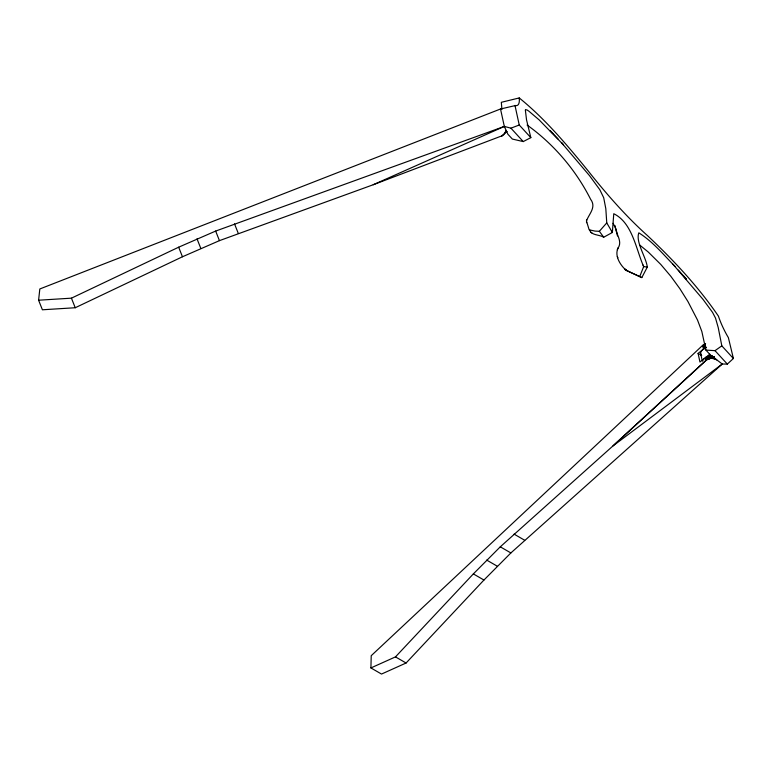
<?xml version="1.0" encoding="UTF-8"?>
<svg xmlns="http://www.w3.org/2000/svg" width="772" height="772" viewBox="0 0 772 772"><rect width="100%" height="100%" fill="white"/><g stroke="black" fill="none" stroke-linecap="round" stroke-linejoin="round"><path stroke-width="1.16" d="M674.95 266.369C663.515 254.673 652.745 241.54 638.811 232.835C635.404 242.109 646.193 257.259 647.303 267.093L641.822 277.592L626.15 270.297C620.427 265.307 614.502 256.198 617.87 248.362C623.236 240.999 615.004 233.356 615.274 225.858M501.906 109.441L501.327 102.309L519.238 97.938C545.505 119.197 567.323 145.319 588.582 171.423A373.793 100.9 63.1 0 0 647.37 235.508C673.425 260.039 698.284 286.634 718.423 316.134A32.405 8.743 63.1 0 0 728.372 337.634L733.4 358.488L727.321 364.085L722.254 364.027L510.881 552.935L483.947 580.033L406.082 663.013L381.513 674.062L370.917 667.934L371.226 655.698L702.626 345.373L705.589 343.492L704.518 344.013M506.104 131.308C507.339 127.534 504.415 136.876 500.439 136.403L373.223 184.74L219.451 240.642L182.462 256.767L75.231 307.738L42.402 309.784L38.6 300.212L39.816 288.969L500.517 108.997L515.484 105.532A32.405 8.743 63.1 0 0 519.324 99.067L519.238 97.938M705.907 360.408L707.982 359.028L711.755 358.218L711.861 355.574L708.349 356.162L705.328 357.774L705.907 360.408L612.871 446.013L500.285 546.817L473.352 573.905L395.486 656.885L370.917 667.934M589.538 229.757C591.034 235.585 599.448 234.447 603.704 237.226L612.37 232.478L612.486 230.481M612.418 231.619L613.769 213.719C632.558 222.973 635.954 249.26 643.674 266.61L639.747 276.521M710.452 358.305L710.684 355.651L711.244 358.247L711.861 355.574L712.44 358.266L712.817 356.51M710.684 355.651L710.057 358.391L706.805 359.704L705.328 357.774L707.248 356.596L706.882 359.646L706.235 357.137L706.805 359.704L612.871 446.013L722.254 364.027L710.433 355.023L705.917 350.102L701.835 331.477L697.512 320.042L687.92 301.514L679.842 288.67L670.791 276.251L660.793 264.458L648.239 252.019L639.679 245.013M707.982 359.028L708.349 356.162L709.188 358.584L709.497 355.844L710.057 358.391L707.982 359.028L707.248 356.596M586.672 219.788L586.479 220.879C589.084 213.748 596.659 207.263 590.58 199.215C575.787 169.936 553.756 144.123 527.083 125.025M713.936 356.693L713.608 358.43L713.212 356.567M525.356 110.049L526.523 119.814L530.827 137.638L523.242 141.585L512.338 139.047L507.831 134.145L504.319 126.425L500.517 108.997M617.339 249.684L618.111 247.86M505.544 132.697L501.539 135.93M563.242 144.605L561.456 142.637L589.49 175.63L599.834 189.738L603.704 197.728L605.817 208.72L606.763 222.896L599.361 231.291L595.067 231.098L589.161 229.815L586.459 220.985M525.423 109.981L526.716 109.788L528.839 111.149L539.155 119.901L563.483 144.866M709.796 354.223L699.963 362.039L698.081 353.412L706.11 347.024M705.917 350.102L715.017 350.662L721.82 345.866L718.23 327.608L715.519 318.112L712.556 312.39L703.051 299.42L672.923 264.178M38.6 300.212L71.429 298.166L178.66 247.194L215.649 231.069L504.319 126.425L510.939 128.171L523.242 141.585M373.223 184.74L504.319 126.425M706.467 347.535L703.446 349.137L702.626 345.373L704.353 348.51L703.62 344.563L705.367 347.969L704.749 343.868M510.939 128.171L519.247 125.006L530.827 137.638M505.013 132.234L507.165 131.597M708.899 358.69L710.057 358.391M711.755 358.218L716.706 359.8L715.76 359.212M647.303 267.093L643.674 266.61L643.105 265.076M641.822 277.592L627.211 270.808L625.262 269.148L625.957 269.882M591.844 232.893L590.86 232.372M698.081 353.412L701.7 355.506M514.084 534.118L524.68 540.246M500.285 546.817L510.881 552.935M486.698 560.086L497.293 566.214M473.352 573.905L483.947 580.033M395.486 656.885L406.082 663.013M627.636 271.02L626.131 270.065M624.818 269.428L625.368 269.824M552.926 133.546L550.069 130.584L558.05 138.95M721.82 345.866L733.4 358.488M715.017 350.662L727.321 364.085M678.366 270.132L686.54 279.368L683.587 276M613.113 223.272L616.143 229.265L617.475 235.952M599.361 231.291L603.704 237.226M606.763 222.896L612.37 232.478M617.339 256.613L617.87 257.78M234.514 223.899L238.326 233.472M215.649 231.069L219.451 240.642M197.014 238.838L200.816 248.41M178.66 247.194L182.462 256.767M71.429 298.166L75.231 307.738M700.764 353.981L702.182 360.447M514.972 105.407L519.247 125.006M714.312 356.799L714.727 358.748M586.459 221.863L586.643 222.703M714.177 356.751L714.322 358.594M713.029 356.529L713.058 358.314M702.578 361.219A6.272 4.198 -12.3 0 1 702.79 360.505M703.176 359.81A6.272 4.198 -12.3 0 1 704.373 358.536M701.497 355.197A6.272 4.198 -12.3 0 1 702.491 349.909"/></g></svg>
